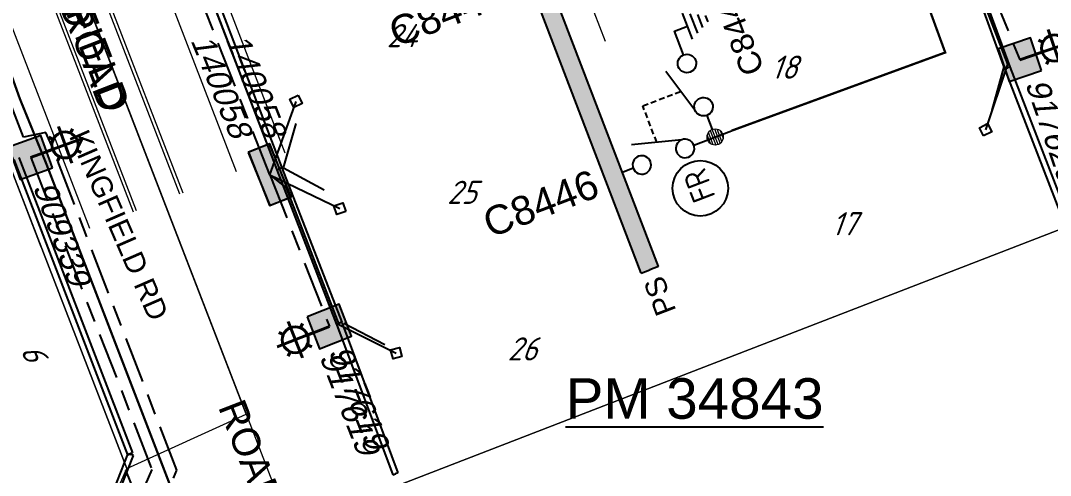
# Model space of a CAD drawing. Header units: metres. Extents: x 310412 to 311596, y 6269899 to 6270937.
# Drawn here: x 310709.8 to 310798.7, y 6270252.4 to 6270291.7 of the extents above; entities that cross this region are included whole.
import ezdxf
from ezdxf.enums import TextEntityAlignment as Align

# ---------------------------------------------------------------- set-up
doc = ezdxf.new("R2010")
doc.units = ezdxf.units.M
for name, pattern in [('A', [0]), ('Cable Exist UG', [8.2, 4, -1.2, 1.8, -1.2]), ('CENTERX2', [4, 2.5, -0.5, 0.5, -0.5]), ('DASHED', [0.75, 0.5, -0.25])]:
    doc.linetypes.add(name, pattern=pattern)
doc.layers.get('0').update_dxf_attribs({"color": 6})
for name, color, linetype, lineweight, true_color in [('_User E-KERB', 7, 'Continuous', 0, 0x969696), ('_User E-LIP', 7, 'Continuous', 0, 0x969696), ('_User E-LOT', 7, 'Continuous', 0, 0x969696)]:
    doc.layers.add(name, color=color, linetype=linetype, lineweight=lineweight, true_color=true_color)
doc.layers.add('_User Measure LV VDs', color=180, linetype='Continuous', plot=False)
for name, color, linetype, lineweight in [('Cadastre Developer_SP_EXT', 9, 'Continuous', 5), ('Cadastre Land Parcels_SP_EXT', 9, 'Continuous', 5), ('Cadastre Roads_SP_EXT', 9, 'Continuous', 5)]:
    doc.layers.add(name, color=color, linetype=linetype, lineweight=lineweight)
for name, color, linetype in [('Duct_SP_EXT', 7, 'Continuous'), ('Equip_HV_EXT', 7, 'Continuous'), ('Equip_SP_SL_EXT', 7, 'Continuous'), ('Mains_HV_EXT', 7, 'Continuous'), ('Mains_LV_EXT', 7, 'Continuous'), ('Notes', 7, 'Continuous'), ('Notes_HV_MISC', 7, 'Continuous'), ('Notes_LV_MISC', 7, 'Continuous'), ('Notes_SP_MISC', 7, 'Continuous'), ('Services_SP_EXT', 7, 'Continuous'), ('SupportsUG_SP_LV_EXT', 7, 'Continuous'), ('SupportsUG_SP_LV_SL_EXT', 7, 'Continuous'), ('Trench_SP_EXT', 7, 'Continuous')]:
    doc.layers.add(name, color=color, linetype=linetype)
doc.styles.add('ARIAL', font='arial.ttf', dxfattribs={"height": 2})
doc.styles.add('COLUMN_LABEL', font='arial.ttf')
doc.styles.add('iecARIAL', font='arial.ttf', dxfattribs={"height": 2})
doc.styles.add('iecISOCP', font='isocp.shx')
doc.styles.add('IESYMBOL1', font='isocp.shx')
doc.styles.add('ISOCP ITALIC', font='isocp.shx', dxfattribs={"oblique": 20})
doc.styles.add('POLE_LABEL', font='arial.ttf')
doc.styles.get("Standard").update_dxf_attribs({"font": 'arial.ttf'})
doc.styles.add('SWG_LABEL', font='arial.ttf')
doc.styles.add('SWITCH_LABEL', font='arial.ttf', dxfattribs={"height": 2.5})

# ---------------------------------------------------------------- blocks, each defined once
blk = doc.blocks.new('COLUMN_EXT')
blk.add_hatch(color=256).paths.add_polyline_path([(-1.485, 1.485), (-1.485, -1.485), (1.485, -1.485), (1.485, 1.485)])
blk.add_lwpolyline([(-1.485, -1.485), (1.485, -1.485), (1.485, 1.485), (-1.485, 1.485)], close=True)
at = {"style": 'COLUMN_LABEL', "oblique": 15, "flags": 8}
blk.add_attdef('ASSET_NUM', text='', height=2, rotation=180, dxfattribs=at).set_placement((2, 2), align=Align.MIDDLE_LEFT)
at = {"flags": 9}
for tag, style, p in [('STRUCTURE_PLANT_NUMBER', 'POLE_LABEL', (1.813, 0.031)), ('STREET_CODE', 'COLUMN_LABEL', (1.813, -0.2))]:
    blk.add_attdef(tag, text='', height=0.2, dxfattribs=dict(at, style=style)).set_placement(p, align=Align.MIDDLE_LEFT)
for tag, p in [('OWNED_BY', (1.813, -0.6)), ('STATE', (1.813, -0.8)), ('COLUMN_TYPE', (1.813, -0.4)), ('STREETNAME', (1.813, -1.6)), ('SUBURB', (1.813, -1.8)), ('USAGE', (1.813, -1)), ('LEGEND', (1.813, -1.2)), ('LOCATION', (1.813, -1.4)), ('NOTES', (1.813, -2))]:
    blk.add_attdef(tag, text='', height=0.2, dxfattribs=at).set_placement(p, align=Align.MIDDLE_LEFT)
at = {"flags": 1}
blk.add_attdef('Z', (1.813, -2.351), '', height=0.2, dxfattribs=at)
blk = doc.blocks.new('PILLAR_EXT')
blk.add_hatch(color=256).paths.add_polyline_path([(-2.475, 0.99), (-2.475, -0.99), (2.475, -0.99), (2.475, 0.99)])
blk.add_lwpolyline([(-2.475, -0.99), (2.475, -0.99), (2.475, 0.99), (-2.475, 0.99)], close=True)
at = {"style": 'ARIAL', "oblique": 15, "flags": 8}
blk.add_attdef('ASSET_NUM', (1.5, 3.5), '', height=2, dxfattribs=at)
for tag, p, flags in [('OWNED_BY', (0, -0.2), 9), ('STATE', (0, -0.4), 9), ('SUPPORT_TYPE', (0, -0.6), 9), ('USAGE', (0, -0.8), 9), ('LEGEND', (0, -1), 9), ('STREETNAME', (0, -1.8), 9), ('LOCATION', (0, -1.2), 9), ('NOTES', (0, -1.4), 9), ('PARENT', (0, -1.6), 9), ('SUBURB', (0, -2), 1)]:
    blk.add_attdef(tag, p, '', height=0.2, dxfattribs=dict(flags=flags))
blk = doc.blocks.new('SL_LANTERN_EXT')
at = {"lineweight": 40}
for p, q in [((0, 1.97), (0, 6.47)), ((-1.46, 5.68), (-1.06, 5.28)), ((1.46, 5.68), (1.06, 5.28)), ((-2.25, 4.22), (2.25, 4.22)), ((-1.46, 2.76), (-1.06, 3.16)), ((0, 0), (0, 2.72)), ((1.46, 2.76), (1.06, 3.16))]:
    blk.add_line(p, q, dxfattribs=at)
blk.add_circle((0, 4.22), 1.5, dxfattribs=at)
at = {"style": 'iecARIAL', "flags": 9}
blk.add_attdef('ASSET_NUM', (1.5, 1.5), '', height=2.5, dxfattribs=at)
for tag, p, height, flags in [('CONSTRUCTED_VOLTAGE', (0.98, -0.65), 0.2, 9), ('CONTROL_TYPE', (0.98, -0.85), 0.2, 9), ('LANTERN_PURPOSE', (0.98, -1.05), 0.2, 9), ('LANTERN_TYPE', (0.98, -1.25), 0.2, 9), ('LNUMBER', (2.18, -3.25), 2.5, 8), ('OPERATING_VOLTAGE', (0.98, -1.65), 0.2, 9), ('ORIENTATION', (0.98, -1.85), 0.2, 9), ('OWNED_BY', (0.98, -2.05), 0.2, 9), ('STATE', (0.98, -2.25), 0.2, 9), ('NO_PHASES', (0.98, -1.45), 0.2, 9), ('USAGE', (0.98, -2.45), 0.2, 9), ('CEXIST', (0.98, -2.65), 0.2, 9), ('CNEW', (0.98, -2.85), 0.2, 9), ('CNUMBER', (0.98, -3.05), 0.2, 9), ('CREMOVE', (0.98, -3.25), 0.2, 9), ('CREPLACE', (0.98, -3.45), 0.2, 9), ('LKINGHEIGHT', (0.98, -3.65), 0.2, 9), ('LBRACKET', (0.98, -3.85), 0.2, 9), ('LBRACKETVOCAB', (0.98, -4.05), 0.2, 9), ('LCATEGORY', (0.98, -4.25), 0.2, 9), ('LCHARGE1', (0.98, -4.45), 0.2, 9), ('LCHARGE1PERCENT', (0.98, -4.65), 0.2, 9), ('LCHARGE2', (0.98, -4.85), 0.2, 9), ('LCHARGE2PERCENT', (0.98, -5.05), 0.2, 9), ('LCHARGE3', (0.98, -5.25), 0.2, 9), ('LCHARGE3PERCENT', (0.98, -5.45), 0.2, 9), ('LEXIST', (0.98, -5.65), 0.2, 9), ('LLAMP', (0.98, -5.85), 0.2, 9), ('LLAMPVOCAB', (0.98, -6.05), 0.2, 9), ('LMAST', (0.98, -6.25), 0.2, 9), ('LMASTVOCAB', (0.98, -6.45), 0.2, 9), ('LNEW', (0.98, -6.65), 0.2, 9), ('LANTNUMBER', (0.98, -6.85), 0.2, 9), ('LOUTREACH', (0.98, -7.25), 0.2, 9), ('LOUTREACHVOCAB', (0.98, -7.45), 0.2, 9), ('LRATECODE', (0.98, -7.65), 0.2, 9), ('LREMOVE', (0.98, -7.85), 0.2, 9), ('LREPLACE', (0.98, -8.05), 0.2, 9), ('LTYPE', (0.98, -8.25), 0.2, 9), ('LTYPEVOCAB', (0.98, -8.45), 0.2, 9), ('STREETNAME', (0.98, -9.25), 0.2, 9), ('SUBURB', (0.98, -9.45), 0.2, 1), ('LEGEND', (0.98, -8.65), 0.2, 9), ('LOCATION', (0.98, -8.85), 0.2, 9), ('NOTES', (0.98, -9.05), 0.2, 9)]:
    blk.add_attdef(tag, p, '', height=height, dxfattribs=dict(flags=flags))
blk = doc.blocks.new('CCP_EXT')
at = {"flags": 9}
for tag, p in [('STATE', (0, -1.8)), ('USAGE', (0, -1.2)), ('LEGEND', (0, -1.4)), ('LIFE_SUPPORT', (0, -1.6)), ('NOTES', (0, -2))]:
    blk.add_attdef(tag, text='', height=0.2, dxfattribs=at).set_placement(p, align=Align.MIDDLE_LEFT)
blk.add_wipeout([(0, 0.566), (0.566, 0), (0, -0.566), (-0.566, 0)])
blk.add_lwpolyline([(-0.566, 0), (0, 0.566), (0.566, 0), (0, -0.566), (-0.566, 0)])
at = {"flags": 1}
blk.add_attdef('Z', (0, 0), '', height=0.2, dxfattribs=at)
at = {"flags": 9}
for tag, p in [('CCP_TYPE', (0, 0)), ('OPERATING_VOLTAGE', (0, -0.6)), ('ORIENTATION', (0, -0.8)), ('CONSTRUCTED_VOLTAGE', (0, -0.2)), ('NO_PHASES', (0, -0.4)), ('OWNED_BY', (0, -1))]:
    blk.add_attdef(tag, text='', height=0.2, dxfattribs=at).set_placement(p, align=Align.MIDDLE_LEFT)
blk = doc.blocks.new('SWG_SIE_TRF_NOES_NEW')
for p, q in [((7.008, 0.801), (2.793, 1.949)), ((14.679, 0), (20.536, -0.004))]:
    blk.add_line(p, q)
at = {"linetype": 'DASHED'}
blk.add_lwpolyline([(4.901, 1.375), (4.901, 4.638), (12.609, 4.638)], dxfattribs=at)
for points in [[(2.2, 0.011), (1.2, 0.011)], [(19.536, -0.753), (20.536, -0.004), (19.536, 0.747)], [(7.8, 0), (9.453, 0)]]:
    blk.add_lwpolyline(points)
for points in [[(2.998, -0.79, 1), (3.002, 0.81, 1)], [(6.998, -0.798, 1), (7.002, 0.801, 1)]]:
    blk.add_lwpolyline(points, format="xyb", close=True)
at = {"flags": 1}
blk.add_attdef('Z', (0, 0), '', height=0.2, dxfattribs=at)
at = {"style": 'SWITCH_LABEL', "flags": 9}
blk.add_attdef('STREET_CODE', text='', height=0.2, dxfattribs=at).set_placement((0, -0.2), align=Align.MIDDLE_LEFT)
at = {"flags": 9}
for tag, p in [('ORIENTATION', (0, -0.4)), ('USAGE', (0, -0.8)), ('PARENT', (0, -0.6)), ('SUBURB', (0, -1)), ('STREETNAME', (0, -1.2)), ('LOCATION', (0, -1.4)), ('NOTES', (0, -1.6))]:
    blk.add_attdef(tag, text='', height=0.2, dxfattribs=at).set_placement(p, align=Align.MIDDLE_LEFT)
blk = doc.blocks.new('SWG_FUSE_NEW')
for points in [[(1.151, 0.718), (4.044, -0.706)], [(1.16, -0.715), (4.044, 0.727)]]:
    blk.add_lwpolyline(points)
for centre in [(0.8, -0.001), (4.4, 0.01)]:
    blk.add_circle(centre, 0.8)
blk = doc.blocks.new('SWG_SIE_TRF_NEW')
at = {"linetype": 'CENTERX2'}
blk.add_blockref('SWG_SIE_TRF_NOES_NEW', (0, 0), dxfattribs=at)
at = {"linetype": 'CENTERX2', "rotation": 180}
blk.add_blockref('SWG_FUSE_NEW', (14.679, 0), dxfattribs=at)
at = {"style": 'IESYMBOL1'}
blk.add_text('TRF', height=2.5, rotation=89.98256, dxfattribs=at).set_placement((22.515, -0.055), align=Align.MIDDLE_CENTER)
blk = doc.blocks.new('FAULT_INDIC_SE')
blk.add_circle((0, 0), 2.4)
at = {"insert": (-1.152, 1.002), "char_height": 2, "width": 2.70423, "attachment_point": 1, "style": 'iecISOCP'}
blk.add_mtext('FR', dxfattribs=at)
blk = doc.blocks.new('SWG_SIE_SU_NEW')
blk.add_line((5.808, 0.79), (1.594, 1.938))
at = {"linetype": 'A', "lineweight": 0}
for p, q in [((7.981, 0.347), (7.98, -0.368)), ((8.18, -0.584), (8.181, 0.562)), ((8.381, 0.659), (8.379, -0.682)), ((8.579, -0.712), (8.581, 0.688)), ((8.781, 0.659), (8.779, -0.683)), ((8.98, -0.588), (8.981, 0.564)), ((9.181, 0.351), (9.18, -0.376))]:
    blk.add_line(p, q, dxfattribs=at)
at = {"linetype": 'DASHED'}
blk.add_lwpolyline([(3.701, 1.364), (3.701, 4.733), (7.222, 4.733)], dxfattribs=at)
for points in [[(1, 0), (0, 0)], [(6.6, -0.012), (10.1, -0.012)]]:
    blk.add_lwpolyline(points)
for points in [[(1.798, -0.802, 1), (1.802, 0.798, 1)], [(5.798, -0.81, 1), (5.802, 0.79, 1)]]:
    blk.add_lwpolyline(points, format="xyb", close=True)
at = {"linetype": 'A', "lineweight": 0}
blk.add_circle((8.582, -0.012), 0.7, dxfattribs=at)
at = {"style": 'SWG_LABEL', "flags": 8}
blk.add_attdef('ASSET_NUM', text='', height=2.5, rotation=179.95437, dxfattribs=at).set_placement((-2.4, 0.012), align=Align.MIDDLE_LEFT)
at = {"flags": 1}
blk.add_attdef('Z', (0, 0), '', height=0.2, dxfattribs=at)
at = {"style": 'SWITCH_LABEL', "flags": 9}
blk.add_attdef('STREET_CODE', text='', height=0.2, dxfattribs=at).set_placement((0, 0), align=Align.MIDDLE_LEFT)
at = {"flags": 9}
for tag, p in [('ORIENTATION', (0, -0.2)), ('SUBURB', (0, -0.8)), ('USAGE', (0, -0.6)), ('PARENT', (0, -0.4)), ('STREETNAME', (0, -1)), ('LOCATION', (0, -1.2)), ('NOTES', (0, -1.4))]:
    blk.add_attdef(tag, text='', height=0.2, dxfattribs=at).set_placement(p, align=Align.MIDDLE_LEFT)
blk = doc.blocks.new('SWG_SIE_ES_NEW')
for p, q in [((-5.793, 0.779), (-1.793, 1.926)), ((0.012, -1.212), (2.412, -1.207)), ((0.313, -1.811), (2.113, -1.807)), ((0.614, -2.41), (1.814, -2.408)), ((0.915, -3.01), (1.515, -3.008))]:
    blk.add_line(p, q)
for points in [[(-5.789, -0.821, -1), (-5.793, 0.779, -1)], [(-1.789, -0.813, -1), (-1.793, 0.787, -1)]]:
    blk.add_lwpolyline(points, format="xyb", close=True)
for points in [[(-6.591, -0.023), (-7.891, -0.023)], [(-0.991, -0.012), (1.212, -0.012), (1.212, -1.209)]]:
    blk.add_lwpolyline(points)
at = {"flags": 1}
blk.add_attdef('Z', (0, 0), '', height=0.2, dxfattribs=at)
at = {"style": 'SWITCH_LABEL', "flags": 9}
blk.add_attdef('STREET_CODE', text='', height=0.2, dxfattribs=at).set_placement((0, -0.2), align=Align.MIDDLE_LEFT)
at = {"flags": 9}
for tag, p in [('ORIENTATION', (0, -0.4)), ('USAGE', (0, -0.8)), ('PARENT', (0, -0.6)), ('SUBURB', (0, -1)), ('STREETNAME', (0, -1.2)), ('LOCATION', (0, -1.4)), ('NOTES', (0, -1.6))]:
    blk.add_attdef(tag, text='', height=0.2, dxfattribs=at).set_placement(p, align=Align.MIDDLE_LEFT)
at = {"style": 'ARIAL', "flags": 8}
blk.add_attdef('ASSET_NUM', text='', height=2, dxfattribs=at).set_placement((14.296, -5.086), align=Align.MIDDLE_RIGHT)
blk = doc.blocks.new('*U33')
for p, q in [((-1.6, 0), (-1.6, 54.053)), ((-1.6, 54.053), (-0.8, 54.053)), ((0, 54.053), (-0.8, 54.053)), ((0, 0), (0, 54.053)), ((-1.6, 0), (-0.8, 0)), ((0, 0), (-0.8, 0))]:
    blk.add_line(p, q)
at = {"style": 'ARIAL'}
blk.add_attdef('SWG_TYPE', text='', height=1.8, rotation=90, dxfattribs=at).set_placement((-0.8, 54.798), align=Align.MIDDLE_LEFT)
blk.add_attdef('SUB_TYPE', text='', height=1.8, rotation=90, dxfattribs=at).set_placement((-0.8, -0.757), align=Align.MIDDLE_RIGHT)
blk = doc.blocks.new('A$C64462609')
at = {"layer": '_User E-KERB', "lineweight": 0}
for p, q in [((310711.303, 6270308.29), (310723.484, 6270276.754)), ((310707.572, 6270306.848), (310719.753, 6270275.313))]:
    blk.add_line(p, q, dxfattribs=at)
at = {"layer": '_User E-KERB'}
for points in [[(310728.427, 6270278.665), (310715.418, 6270312.345, -0.414213), (310719.712, 6270322.043), (310769.152, 6270341.14, -0.414214), (310778.851, 6270336.846), (310791.86, 6270303.166)], [(310715.741, 6270273.765), (310702.732, 6270307.445, 0.414213), (310693.033, 6270311.738), (310615.982, 6270281.976)]]:
    blk.add_lwpolyline(points, format="xyb", dxfattribs=at)
at = {"layer": '_User E-LIP'}
for p, q in [((310711.583, 6270308.398), (310723.764, 6270276.862)), ((310707.292, 6270306.74), (310719.473, 6270275.205))]:
    blk.add_line(p, q, dxfattribs=at)
at = {"layer": '_User E-LOT', "lineweight": 0}
for p, q in [((310760.301, 6270289.926), (310745.497, 6270328.251)), ((310732.625, 6270280.286), (310719.616, 6270313.966)), ((310711.543, 6270272.143), (310698.534, 6270305.823))]:
    blk.add_line(p, q, dxfattribs=at)

msp = doc.modelspace()

# ---------------------------------------------------------------- linework, layer by layer
at = {"layer": 'Duct_SP_EXT'}
for p in [(310741.917, 6270252.497), (310742.367, 6270252.665)]:
    msp.add_line(p, (310742.142, 6270252.581), dxfattribs=at)
at = {"layer": 'Trench_SP_EXT', "linetype": 'Cable Exist UG'}
msp.add_lwpolyline([(310718.81, 6270252.902), (310719.684, 6270250.757)], dxfattribs=at)

# ---------------------------------------------------------------- block references
at = {"layer": 'Notes'}
msp.add_blockref('A$C64462609', (0, 0), dxfattribs=at)

# ---------------------------------------------------------------- next in the draw order: hatches: boundary and pattern name
at = {"layer": 'Notes_HV_MISC'}
h = msp.add_hatch(color=256, dxfattribs=at)
h.dxf.hatch_style = 1
h.paths.add_polyline_path([(310763.378, 6270269.91), (310764.872, 6270270.482), (310745.556, 6270320.966), (310744.061, 6270320.395)])
h.paths.add_polyline_path([(310767.065, 6270266.42), (310765.533, 6270270.423), (310762.926, 6270269.425), (310764.457, 6270265.423)], flags=9)
h.paths.add_polyline_path([(310746.005, 6270321.444), (310743.43, 6270328.175), (310740.855, 6270327.189), (310743.43, 6270320.458)], flags=9)

# ---------------------------------------------------------------- next in the draw order: linework, layer by layer
at = {"layer": 'Cadastre Land Parcels_SP_EXT', "linetype": 'Continuous'}
for points in [[(310970.766, 6270343.221), (310942.799, 6270415.673), (310703.872, 6270323.381), (310732.657, 6270248.951), (310733.049, 6270247.97), (310827.714, 6270284.55), (310826.608, 6270287.558), (310970.766, 6270343.221)], [(310764.382, 6270166.814), (311003.274, 6270259.121), (310970.766, 6270343.221), (310826.608, 6270287.558), (310827.714, 6270284.55), (310733.049, 6270247.97), (310764.382, 6270166.814)], [(310716.651, 6270247.872), (310718.942, 6270253.042), (310708.807, 6270279.278), (310695.782, 6270274.241), (310707.365, 6270244.284), (310716.651, 6270247.872)]]:
    msp.add_lwpolyline(points, close=True, dxfattribs=at)
at = {"layer": 'Cadastre Roads_SP_EXT', "linetype": 'Continuous'}
msp.add_lwpolyline([(310729.263, 6270257.727), (310708.738, 6270310.8), (310698.673, 6270305.51), (310708.807, 6270279.278), (310718.942, 6270253.042), (310729.263, 6270257.727)], close=True, dxfattribs=at)
at = {"layer": 'Duct_SP_EXT'}
for p, q in [((310719.535, 6270312.503), (310732.336, 6270278.999)), ((310719.086, 6270312.333), (310731.888, 6270278.828)), ((310794.817, 6270287.555), (310789.838, 6270301.21)), ((310795.268, 6270287.72), (310790.289, 6270301.375)), ((310794.817, 6270287.555), (310795.043, 6270287.638)), ((310794.819, 6270287.551), (310795.043, 6270287.638)), ((310795.267, 6270287.724), (310795.043, 6270287.638)), ((310795.268, 6270287.72), (310795.043, 6270287.638)), ((310800.499, 6270274.179), (310795.267, 6270287.724)), ((310800.051, 6270274.006), (310794.819, 6270287.551)), ((310709.164, 6270279.722), (310718.993, 6270254.213)), ((310709.611, 6270279.895), (310719.441, 6270254.386)), ((310731.888, 6270278.827), (310732.112, 6270278.914)), ((310731.888, 6270278.828), (310732.112, 6270278.914)), ((310732.336, 6270279), (310732.112, 6270278.914)), ((310732.336, 6270278.999), (310732.112, 6270278.914)), ((310737.056, 6270265.492), (310737.281, 6270265.577)), ((310737.057, 6270265.49), (310737.281, 6270265.577)), ((310737.505, 6270265.663), (310737.281, 6270265.577)), ((310737.506, 6270265.661), (310737.281, 6270265.577)), ((310716.468, 6270247.725), (310719.062, 6270254.341)), ((310716.839, 6270247.354), (310719.509, 6270254.166)), ((310718.993, 6270254.213), (310719.217, 6270254.3)), ((310719.062, 6270254.341), (310719.286, 6270254.254)), ((310719.441, 6270254.386), (310719.217, 6270254.3)), ((310719.509, 6270254.166), (310719.286, 6270254.254))]:
    msp.add_line(p, q, dxfattribs=at)
at = {"layer": 'Mains_LV_EXT', "linetype": 'Cable Exist UG'}
msp.add_lwpolyline([(310696.754, 6270238.238), (310697.865, 6270238.425), (310697.865, 6270238.425), (310706.159, 6270241.628), (310706.996, 6270239.808), (310706.996, 6270239.808), (310708.815, 6270240.51), (310710.734, 6270241.251), (310710.942, 6270241.332), (310710.942, 6270241.332), (310719.642, 6270244.692), (310723.273, 6270252.895), (310712.535, 6270280.695), (310711.927, 6270282.051), (310710.02, 6270281.654), (310710.02, 6270281.654), (310700.229, 6270307.001), (310693.541, 6270309.962), (310687.488, 6270307.624), (310689.346, 6270303.151), (310688.176, 6270300.838)], dxfattribs=at)
at = {"layer": 'Notes_LV_MISC', "linetype": 'Cable Exist UG'}
for points in [[(310790.489, 6270302.132), (310796.101, 6270288.34)], [(310710.641, 6270279.899), (310719.607, 6270256.836), (310719.607, 6270256.836), (310721.109, 6270252.947), (310718.149, 6270246.26), (310708.094, 6270242.376)]]:
    msp.add_lwpolyline(points, dxfattribs=at)
at = {"layer": 'Trench_SP_EXT', "linetype": 'Cable Exist UG'}
for points in [[(310794.737, 6270287.847), (310793.56, 6270283.464)], [(310732.479, 6270278.999), (310733.656, 6270283.18)], [(310732.479, 6270278.999), (310736.416, 6270276.889)]]:
    msp.add_lwpolyline(points, dxfattribs=at)

# ---------------------------------------------------------------- next in the draw order: block references
at = {"layer": 'Equip_HV_EXT', "linetype": 'CENTERX2', "rotation": 20.93807768910802}
msp.add_blockref('*U33', (310764.872, 6270270.482), dxfattribs=at).add_auto_attribs({'SUB_TYPE': 'PS', 'SWG_TYPE': '8DJH'})
at = {"layer": 'Equip_HV_EXT', "linetype": 'CENTERX2'}
ref = msp.add_blockref('SWG_SIE_TRF_NEW', (310754.097, 6270295.285), dxfattribs=dict(at, rotation=20.93807768910802))
ref.add_attrib('ASSET_NUM', 'C8447', dxfattribs={"layer": '0', "height": 2.5, "rotation": 200.89245, "style": 'SWG_LABEL', "text_generation_flag": 6}).set_placement((310751.389, 6270294.249), align=Align.MIDDLE_RIGHT)
ref = msp.add_blockref('SWG_SIE_ES_NEW', (310766.687, 6270289.687), dxfattribs=dict(at, rotation=110.9380776891081))
ref.add_attrib('ASSET_NUM', 'C8449', dxfattribs={"layer": '0', "height": 2, "rotation": 110.93808, "style": 'ARIAL'}).set_placement((310770.178, 6270294.796), align=Align.MIDDLE_RIGHT)
ref = msp.add_blockref('SWG_SIE_SU_NEW', (310761.76, 6270278.616), dxfattribs=dict(at, rotation=20.93807768910802))
ref.add_attrib('ASSET_NUM', 'C8446', dxfattribs={"layer": '0', "height": 2.5, "rotation": 200.89245, "style": 'SWG_LABEL', "text_generation_flag": 6}).set_placement((310759.514, 6270277.769), align=Align.MIDDLE_RIGHT)
at = {"layer": 'Equip_HV_EXT', "linetype": 'CENTERX2', "rotation": 110.9380776891081}
msp.add_blockref('FAULT_INDIC_SE', (310768.496, 6270277.24), dxfattribs=at)
at = {"layer": 'Equip_SP_SL_EXT', "xscale": 0.75, "yscale": 0.75, "zscale": 0.75}
for p, rotation in [((310796.101, 6270288.34), 288.6989828939197), ((310710.622, 6270279.907), 289.9363790346919), ((310736.444, 6270265.308), 111.3166280748614)]:
    msp.add_blockref('SL_LANTERN_EXT', p, dxfattribs=dict(at, rotation=rotation))
at = {"layer": 'SupportsUG_SP_LV_EXT'}
ref = msp.add_blockref('PILLAR_EXT', (310731.287, 6270278.412), dxfattribs=dict(at, rotation=292.2490234776199))
ref.add_attrib('ASSET_NUM', '140058', (310724.423, 6270290.031), dxfattribs={"layer": '0', "height": 2, "rotation": 292.24902, "style": 'ARIAL', "oblique": 15})
at = {"layer": 'SupportsUG_SP_LV_SL_EXT'}
ref = msp.add_blockref('COLUMN_EXT', (310796.101, 6270288.34), dxfattribs=dict(at, rotation=108.6989828989516))
ref.add_attrib('ASSET_NUM', '917629', dxfattribs={"layer": '0', "height": 2, "rotation": 288.69898, "style": 'COLUMN_LABEL', "oblique": 15}).set_placement((310797.5, 6270286.645), align=Align.MIDDLE_LEFT)
ref = msp.add_blockref('COLUMN_EXT', (310710.622, 6270279.907), dxfattribs=dict(at, rotation=109.935072516577))
ref.add_attrib('ASSET_NUM', '909339', dxfattribs={"layer": '0', "height": 2, "rotation": 289.93507, "style": 'COLUMN_LABEL', "oblique": 15}).set_placement((310711.751, 6270277.749), align=Align.MIDDLE_LEFT)
ref = msp.add_blockref('COLUMN_EXT', (310736.443, 6270265.308), dxfattribs=dict(at, rotation=291.3179123322942))
ref.add_attrib('ASSET_NUM', '917619', dxfattribs={"layer": '0', "height": 2, "rotation": 111.31791, "style": 'COLUMN_LABEL', "oblique": 15, "text_generation_flag": 6}).set_placement((310739.882, 6270254.391), align=Align.MIDDLE_RIGHT)

# ---------------------------------------------------------------- next in the draw order: texts
at = {"layer": 'Cadastre Developer_SP_EXT', "style": 'ISOCP ITALIC', "oblique": 20}
for s, p in [('24', (310741.401, 6270289.425)), ('18', (310774.595, 6270286.703)), ('25', (310746.607, 6270275.892)), ('17', (310779.822, 6270273.178)), ('26', (310751.838, 6270262.369))]:
    msp.add_text(s, height=2, dxfattribs=at).set_placement(p)
at = {"layer": 'Cadastre Land Parcels_SP_EXT', "style": 'ISOCP ITALIC', "oblique": 20}
msp.add_text('6', height=2, rotation=293.51598, dxfattribs=at).set_placement((310709.73, 6270263.273))
at = {"layer": 'Cadastre Roads_SP_EXT'}
msp.add_text('KINGFIELD RD', height=1.8, rotation=293.54028, dxfattribs=at).set_placement((310713.917, 6270281.766))
at = {"layer": 'Notes_HV_MISC'}
msp.add_text('%%UPM 34843', height=3.5, dxfattribs=at).set_placement((310756.857, 6270257.335))
at = {"layer": 'Notes_HV_MISC', "color": 7, "char_height": 2.4, "attachment_point": 7, "rotation": 291.12246, "line_spacing_factor": 0.6}
for s, insert in [('{\\fArial|b0|i0|c0|p39;KINGFIELD                                                                   ROAD}', (310684.38, 6270367.338)), ('{\\fArial|b0|i0|c0|p39;KINGFIELD                             ROAD}', (310710.658, 6270300.062))]:
    msp.add_mtext(s, dxfattribs=dict(at, insert=insert))
at = {"layer": 'Notes_SP_MISC', "color": 7, "insert": (310666.396, 6270413.693), "char_height": 2.4, "attachment_point": 7, "rotation": 291.12246, "line_spacing_factor": 0.6}
msp.add_mtext('{\\fArial|b0|i0|c0|p39;KINGFIELD                                                                                                                ROAD}', dxfattribs=at)

# ---------------------------------------------------------------- next in the draw order: block references
at = {"layer": 'Services_SP_EXT'}
for p, rotation in [((310733.559, 6270284.744), 250.2490237831823), ((310793.152, 6270282.299), 72.18111101743987), ((310737.345, 6270275.488), 154.2490238371358), ((310742.225, 6270262.999), 330.1540680948888)]:
    msp.add_blockref('CCP_EXT', p, dxfattribs=dict(at, rotation=rotation))

# ---------------------------------------------------------------- next in the draw order: linework, layer by layer
at = {"layer": '_User Measure LV VDs', "flags": 128}
msp.add_lwpolyline([(310745.456, 6270329.43), (310721.159, 6270319.879), (310718.488, 6270313.914), (310731.888, 6270278.828)], dxfattribs=at)
at = {"layer": 'Duct_SP_EXT'}
for p, q in [((310731.888, 6270278.827), (310737.057, 6270265.49)), ((310732.336, 6270279), (310737.505, 6270265.663)), ((310737.056, 6270265.492), (310741.917, 6270252.497)), ((310737.506, 6270265.661), (310742.367, 6270252.665))]:
    msp.add_line(p, q, dxfattribs=at)
at = {"layer": 'Mains_HV_EXT', "linetype": 'Cable Exist UG', "const_width": 0.2}
msp.add_lwpolyline([(310688.208, 6270301.229), (310688.475, 6270303.317), (310686.438, 6270308.137), (310693.571, 6270310.851), (310699.915, 6270308.321), (310713.51, 6270313.191), (310713.51, 6270313.191), (310719.069, 6270323.383), (310732.482, 6270328.564), (310732.482, 6270328.564), (310770.728, 6270343.338), (310773.208, 6270342.088), (310773.208, 6270342.088), (310779.506, 6270339.302), (310788.28, 6270316.585), (310780.641, 6270313.615), (310789.658, 6270288.968), (310771.197, 6270282.214)], dxfattribs=at)
at = {"layer": 'Mains_HV_EXT', "linetype": 'Cable Exist UG', "const_width": 0.2, "flags": 128}
msp.add_lwpolyline([(310706.986, 6270292.551), (310709.708, 6270284.939), (310709.708, 6270284.939), (310711.931, 6270279.482), (310711.931, 6270279.482), (310730.984, 6270230.039), (310741.194, 6270203.728), (310751.738, 6270176.247), (310748.451, 6270169.025), (310746.936, 6270168.308), (310746.936, 6270168.308), (310738.136, 6270164.909), (310726.793, 6270160.527), (310726.793, 6270160.527), (310715.468, 6270156.153), (310704.853, 6270152.052), (310704.853, 6270152.052), (310693.248, 6270147.57), (310681.514, 6270143.037), (310681.514, 6270143.037), (310670.898, 6270138.936), (310647.524, 6270129.907), (310647.524, 6270129.907), (310636.458, 6270125.633), (310634.659, 6270124.995), (310632.542, 6270130.453), (310631.02, 6270131.677)], dxfattribs=at)
at = {"layer": 'Mains_LV_EXT', "linetype": 'Cable Exist UG'}
msp.add_lwpolyline([(310731.287, 6270278.412), (310718.918, 6270310.019), (310716.588, 6270310.689), (310715.289, 6270314.05), (310718.922, 6270322.254), (310721.467, 6270323.237), (310721.467, 6270323.237), (310743.463, 6270331.728), (310745.367, 6270330.296)], dxfattribs=at)
at = {"layer": 'Notes_LV_MISC', "linetype": 'Cable Exist UG'}
msp.add_lwpolyline([(310731.287, 6270278.412), (310736.443, 6270265.308)], dxfattribs=at)
at = {"layer": 'Services_SP_EXT'}
for points in [[(310790.489, 6270302.132), (310789.871, 6270300.563), (310790.433, 6270299.91), (310790.433, 6270299.91), (310795.045, 6270287.971), (310793.152, 6270282.299)], [(310731.287, 6270278.412), (310733.559, 6270284.744)], [(310731.287, 6270278.412), (310737.345, 6270275.488)], [(310731.287, 6270278.412), (310732.707, 6270277.287), (310732.707, 6270277.287), (310737.273, 6270265.467), (310742.225, 6270262.999)]]:
    msp.add_lwpolyline(points, dxfattribs=at)
at = {"layer": 'Trench_SP_EXT', "linetype": 'Cable Exist UG'}
msp.add_lwpolyline([(310737.69, 6270265.587), (310741.464, 6270263.635)], dxfattribs=at)

# ---------------------------------------------------------------- next in the draw order: block references
at = {"layer": 'Notes_LV_MISC'}
ref = msp.add_blockref('PILLAR_EXT', (310731.287, 6270278.412), dxfattribs=dict(at, rotation=291.4798093335452))
ref.add_attrib('ASSET_NUM', '140058', (310727.462, 6270290.122), dxfattribs={"layer": '0', "height": 2, "rotation": 291.47981, "style": 'ARIAL', "oblique": 15})
ref = msp.add_blockref('COLUMN_EXT', (310736.443, 6270265.308), dxfattribs=dict(at, rotation=291.3179123322942))
ref.add_attrib('ASSET_NUM', '917619', dxfattribs={"layer": '0', "height": 2, "rotation": 111.31791, "style": 'COLUMN_LABEL', "oblique": 15, "text_generation_flag": 6}).set_placement((310740.68, 6270254.888), align=Align.MIDDLE_RIGHT)

doc.saveas('drawing.dxf')
